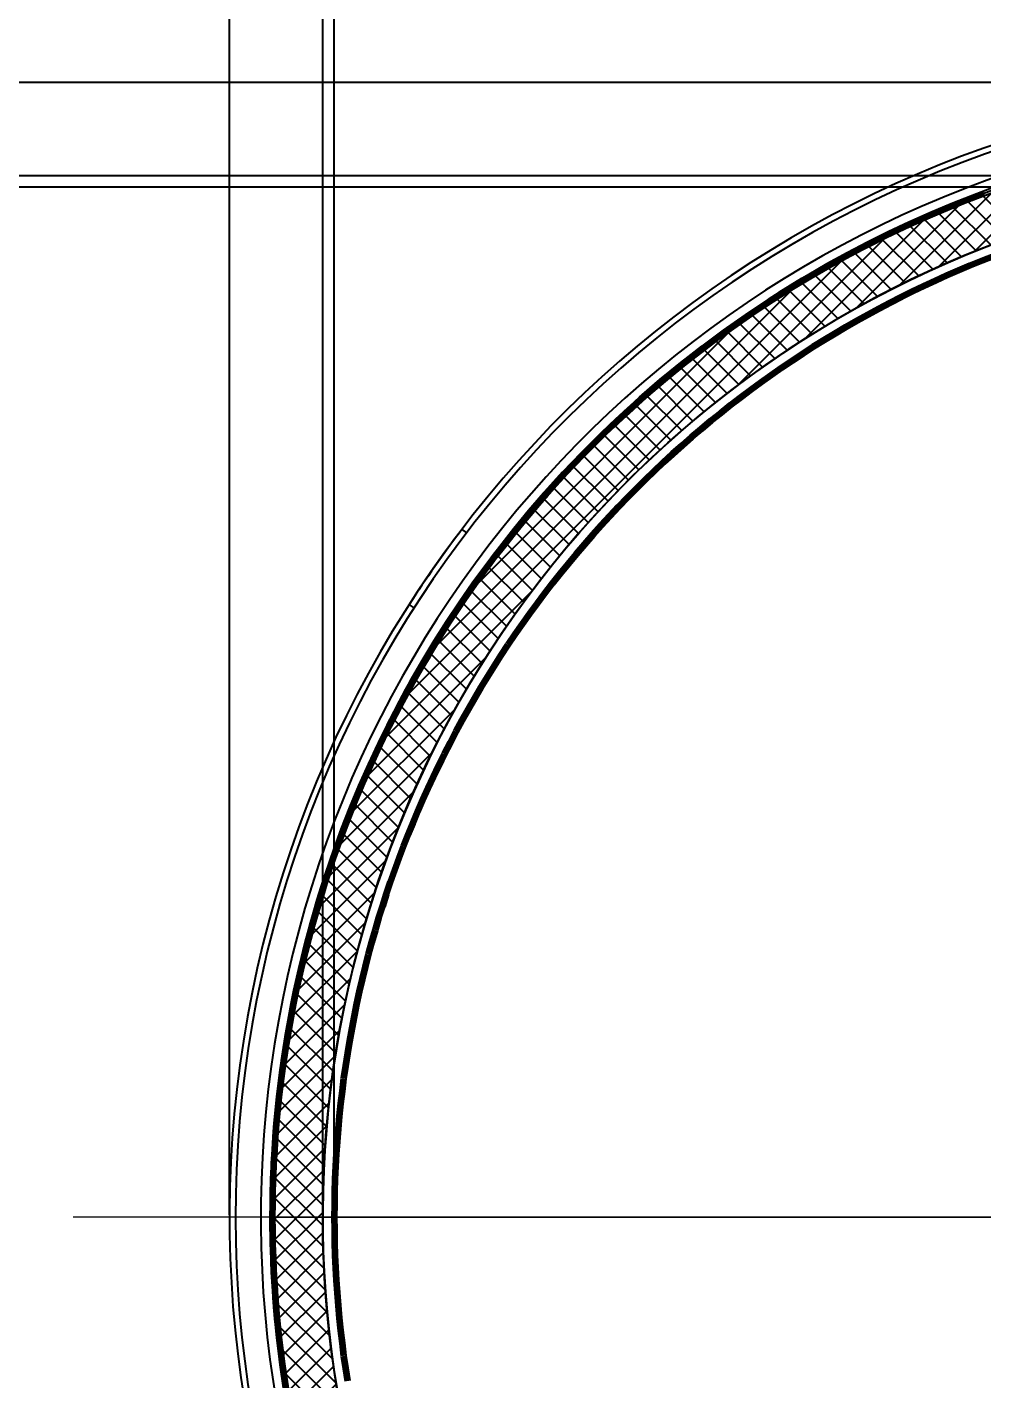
# Model space of a CAD drawing. Header units: millimetres. Extents: x 18626 to 19158, y -7082 to -6706.
# Drawn here: x 18695.9 to 18737.5, y -6849.3 to -6790.3 of the extents above; entities that cross this region are included whole.
import ezdxf
from ezdxf.lldxf.tags import DXFTag

# ---------------------------------------------------------------- set-up
doc = ezdxf.new("R2010")
doc.units = ezdxf.units.MM
doc.header["$LTSCALE"] = 10
doc.layers.get('Defpoints').update_dxf_attribs({"lineweight": 13})
for name, color, linetype, lineweight in [('DIM（标注）', 3, 'Continuous', 15), ('LAYOUT.drawing', 125, 'Continuous', 100), ('OUTLINE.drawing', 180, 'Continuous', 100)]:
    doc.layers.add(name, color=color, linetype=linetype, lineweight=lineweight)
doc.styles.get("Standard").update_dxf_attribs({"font": 'arial.ttf', "height": 5})
tags = doc.linetypes.add('CENTER2', pattern=[1.125, 0.75, -0.125, 0.125, -0.125]).pattern_tags.tags
tags[10:11] = [DXFTag(74, 4), DXFTag(75, 0), DXFTag(340, '0'), DXFTag(46, 1.0), DXFTag(50, 0.0), DXFTag(44, 0.0), DXFTag(45, 0.0)]
tags[8:9] = [DXFTag(74, 4), DXFTag(75, 0), DXFTag(340, '0'), DXFTag(46, 1.0), DXFTag(50, 0.0), DXFTag(44, 0.0), DXFTag(45, 0.0)]
tags[6:7] = [DXFTag(74, 4), DXFTag(75, 0), DXFTag(340, '0'), DXFTag(46, 1.0), DXFTag(50, 0.0), DXFTag(44, 0.0), DXFTag(45, 0.0)]
tags[4:5] = [DXFTag(74, 4), DXFTag(75, 0), DXFTag(340, '0'), DXFTag(46, 1.0), DXFTag(50, 0.0), DXFTag(44, 0.0), DXFTag(45, 0.0)]
doc.dimstyles.new('STANDARD$0', dxfattribs={"dimtxt": 1, "dimasz": 5, "dimexe": 1, "dimexo": 0.1, "dimgap": 0.5, "dimtad": 0, "dimzin": 1, "dimdsep": 46, "dimtxsty": 'Standard', "dimcen": 0.09, "dimclrd": 256, "dimclre": 256, "dimclrt": 256, "dimadec": 0, "dimazin": 2, "dimtfac": 1, "dimtmove": 0, "dimatfit": 3, "dimfxl": 1, "dimtolj": 1, "dimarcsym": 0})

# ---------------------------------------------------------------- blocks, each defined once
blk = doc.blocks.new('*D28')
at = {"layer": 'Defpoints', "linetype": 'ByBlock', "transparency": 16777216}
for p in [(18709.257, -6842.184), (18799.017, -6842.184)]:
    blk.add_point(p, dxfattribs=at)
at = {"layer": 'DIM（标注）', "linetype": 'ByBlock', "lineweight": -2, "transparency": 16777216}
for p, q in [((18709.257, -6842.084), (18709.257, -6780.629)), ((18799.017, -6842.084), (18799.017, -6780.629)), ((18714.257, -6781.629), (18736.942, -6781.629)), ((18771.332, -6781.629), (18794.017, -6781.629))]:
    blk.add_line(p, q, dxfattribs=at)
at = {"layer": 'DIM（标注）', "linetype": 'ByBlock', "transparency": 16777216}
for points in [[(18709.257, -6781.629), (18714.257, -6782.463), (18714.257, -6780.796)], [(18799.017, -6781.629), (18794.017, -6782.463), (18794.017, -6780.796)]]:
    blk.add_solid(points, dxfattribs=at)
at = {"layer": 'DIM（标注）', "linetype": 'ByBlock', "transparency": 16777216, "insert": (18754.137, -6781.629), "char_height": 5, "attachment_point": 5}
blk.add_mtext('\\A1;89.76(A.A)', dxfattribs=at)
blk = doc.blocks.new('*D29')
at = {"layer": 'Defpoints', "linetype": 'ByBlock', "transparency": 16777216}
for p in [(18754.137, -6797.304), (18731.259, -6880.794)]:
    blk.add_point(p, dxfattribs=at)
at = {"layer": 'DIM（标注）', "linetype": 'ByBlock', "lineweight": -2, "transparency": 16777216}
for p, q in [((18754.037, -6797.304), (18688.301, -6797.304)), ((18689.301, -6821.854), (18689.301, -6802.304)), ((18689.301, -6875.794), (18689.301, -6856.245)), ((18731.159, -6880.794), (18688.301, -6880.794))]:
    blk.add_line(p, q, dxfattribs=at)
at = {"layer": 'DIM（标注）', "linetype": 'ByBlock', "transparency": 16777216}
for points in [[(18689.301, -6797.304), (18690.134, -6802.304), (18688.467, -6802.304)], [(18689.301, -6880.794), (18690.134, -6875.794), (18688.467, -6875.794)]]:
    blk.add_solid(points, dxfattribs=at)
at = {"layer": 'DIM（标注）', "linetype": 'ByBlock', "transparency": 16777216, "insert": (18689.301, -6839.049), "char_height": 5, "attachment_point": 5, "rotation": 90}
blk.add_mtext('\\A1;83.49(A.A)', dxfattribs=at)
blk = doc.blocks.new('*D31')
at = {"layer": 'Defpoints', "linetype": 'ByBlock', "transparency": 16777216}
for p in [(18704.697, -6842.184), (18803.577, -6842.184)]:
    blk.add_point(p, dxfattribs=at)
at = {"layer": 'DIM（标注）', "linetype": 'ByBlock', "lineweight": -2, "transparency": 16777216}
for p, q in [((18704.697, -6842.084), (18704.697, -6753.851)), ((18803.577, -6842.084), (18803.577, -6753.851)), ((18709.697, -6754.851), (18738.125, -6754.851)), ((18770.148, -6754.851), (18798.577, -6754.851))]:
    blk.add_line(p, q, dxfattribs=at)
at = {"layer": 'DIM（标注）', "linetype": 'ByBlock', "transparency": 16777216}
for points in [[(18704.697, -6754.851), (18709.697, -6755.684), (18709.697, -6754.018)], [(18803.577, -6754.851), (18798.577, -6755.684), (18798.577, -6754.018)]]:
    blk.add_solid(points, dxfattribs=at)
at = {"layer": 'DIM（标注）', "linetype": 'ByBlock', "transparency": 16777216, "insert": (18754.137, -6754.851), "char_height": 5, "attachment_point": 5}
blk.add_mtext('\\A1;98.88%%p0.2', dxfattribs=at)
blk = doc.blocks.new('*D32')
at = {"layer": 'Defpoints', "linetype": 'ByBlock', "transparency": 16777216}
for p in [(18754.137, -6792.744), (18732.971, -6886.864)]:
    blk.add_point(p, dxfattribs=at)
at = {"layer": 'DIM（标注）', "linetype": 'ByBlock', "lineweight": -2, "transparency": 16777216}
for p, q in [((18754.037, -6792.744), (18646.059, -6792.744)), ((18647.059, -6797.744), (18647.059, -6823.793)), ((18647.059, -6855.816), (18647.059, -6881.864)), ((18732.871, -6886.864), (18646.059, -6886.864))]:
    blk.add_line(p, q, dxfattribs=at)
at = {"layer": 'DIM（标注）', "linetype": 'ByBlock', "transparency": 16777216}
for points in [[(18647.059, -6792.744), (18646.226, -6797.744), (18647.892, -6797.744)], [(18647.059, -6886.864), (18646.226, -6881.864), (18647.892, -6881.864)]]:
    blk.add_solid(points, dxfattribs=at)
at = {"layer": 'DIM（标注）', "linetype": 'ByBlock', "transparency": 16777216, "insert": (18647.059, -6839.804), "char_height": 5, "attachment_point": 5, "rotation": 90}
blk.add_mtext('\\A1;94.12%%p0.2', dxfattribs=at)
blk = doc.blocks.new('cogag')
at = {"layer": 'DIM（标注）', "color": 1}
blk.add_line((16473.428, -7007.963), (16568.588, -7007.963), dxfattribs=at)
at = {"layer": 'LAYOUT.drawing', "color": 125, "linetype": 'Continuous', "lineweight": 100}
for p, q in [((16504.43, -6963.365), (16503.884, -6963.572)), ((16504.43, -6963.365), (16503.884, -6963.572)), ((16502.8, -6964.005), (16502.262, -6964.232)), ((16502.8, -6964.005), (16502.262, -6964.232)), ((16503.341, -6963.785), (16502.8, -6964.005)), ((16503.341, -6963.785), (16502.8, -6964.005)), ((16503.884, -6963.572), (16503.341, -6963.785)), ((16503.884, -6963.572), (16503.341, -6963.785)), ((16501.727, -6964.465), (16501.194, -6964.705)), ((16501.727, -6964.465), (16501.194, -6964.705)), ((16502.262, -6964.232), (16501.727, -6964.465)), ((16502.262, -6964.232), (16501.727, -6964.465)), ((16500.139, -6965.204), (16499.616, -6965.464)), ((16500.139, -6965.204), (16499.616, -6965.464)), ((16500.665, -6964.952), (16500.139, -6965.204)), ((16500.665, -6964.952), (16500.139, -6965.204)), ((16501.194, -6964.705), (16500.665, -6964.952)), ((16501.194, -6964.705), (16500.665, -6964.952)), ((16499.096, -6965.73), (16498.579, -6966.002)), ((16499.096, -6965.73), (16498.579, -6966.002)), ((16499.616, -6965.464), (16499.096, -6965.73)), ((16499.616, -6965.464), (16499.096, -6965.73)), ((16498.066, -6966.28), (16497.556, -6966.565)), ((16498.066, -6966.28), (16497.556, -6966.565)), ((16498.579, -6966.002), (16498.066, -6966.28)), ((16498.579, -6966.002), (16498.066, -6966.28)), ((16497.05, -6966.856), (16496.547, -6967.153)), ((16497.05, -6966.856), (16496.547, -6967.153)), ((16497.556, -6966.565), (16497.05, -6966.856)), ((16497.556, -6966.565), (16497.05, -6966.856)), ((16496.048, -6967.456), (16495.553, -6967.765)), ((16496.048, -6967.456), (16495.553, -6967.765)), ((16496.547, -6967.153), (16496.048, -6967.456)), ((16496.547, -6967.153), (16496.048, -6967.456)), ((16495.061, -6968.081), (16494.574, -6968.402)), ((16495.061, -6968.081), (16494.574, -6968.402)), ((16495.553, -6967.765), (16495.061, -6968.081)), ((16495.553, -6967.765), (16495.061, -6968.081)), ((16494.09, -6968.729), (16493.611, -6969.063)), ((16494.09, -6968.729), (16493.611, -6969.063)), ((16494.574, -6968.402), (16494.09, -6968.729)), ((16494.574, -6968.402), (16494.09, -6968.729)), ((16493.611, -6969.063), (16493.136, -6969.402)), ((16493.611, -6969.063), (16493.136, -6969.402)), ((16492.665, -6969.747), (16492.198, -6970.097)), ((16492.665, -6969.747), (16492.198, -6970.097)), ((16493.136, -6969.402), (16492.665, -6969.747)), ((16493.136, -6969.402), (16492.665, -6969.747)), ((16491.735, -6970.454), (16491.277, -6970.816)), ((16491.735, -6970.454), (16491.277, -6970.816)), ((16492.198, -6970.097), (16491.735, -6970.454)), ((16492.198, -6970.097), (16491.735, -6970.454)), ((16491.277, -6970.816), (16490.824, -6971.184)), ((16491.277, -6970.816), (16490.824, -6971.184)), ((16490.375, -6971.557), (16489.93, -6971.935)), ((16490.375, -6971.557), (16489.93, -6971.935)), ((16490.824, -6971.184), (16490.375, -6971.557)), ((16490.824, -6971.184), (16490.375, -6971.557)), ((16489.49, -6972.32), (16489.055, -6972.709)), ((16489.49, -6972.32), (16489.055, -6972.709)), ((16489.93, -6971.935), (16489.49, -6972.32)), ((16489.93, -6971.935), (16489.49, -6972.32)), ((16489.055, -6972.709), (16488.625, -6973.104)), ((16489.055, -6972.709), (16488.625, -6973.104)), ((16488.625, -6973.104), (16488.2, -6973.504)), ((16488.625, -6973.104), (16488.2, -6973.504)), ((16487.779, -6973.909), (16487.364, -6974.319)), ((16487.779, -6973.909), (16487.364, -6974.319)), ((16488.2, -6973.504), (16487.779, -6973.909)), ((16488.2, -6973.504), (16487.779, -6973.909)), ((16487.364, -6974.319), (16486.954, -6974.735)), ((16487.364, -6974.319), (16486.954, -6974.735)), ((16486.548, -6975.155), (16486.148, -6975.58)), ((16486.548, -6975.155), (16486.148, -6975.58)), ((16486.954, -6974.735), (16486.548, -6975.155)), ((16486.954, -6974.735), (16486.548, -6975.155)), ((16486.148, -6975.58), (16485.754, -6976.011)), ((16486.148, -6975.58), (16485.754, -6976.011)), ((16485.364, -6976.446), (16484.98, -6976.885)), ((16485.364, -6976.446), (16484.98, -6976.885)), ((16485.754, -6976.011), (16485.364, -6976.446)), ((16485.754, -6976.011), (16485.364, -6976.446)), ((16484.98, -6976.885), (16484.601, -6977.33)), ((16484.98, -6976.885), (16484.601, -6977.33)), ((16484.601, -6977.33), (16484.228, -6977.779)), ((16484.601, -6977.33), (16484.228, -6977.779)), ((16484.228, -6977.779), (16483.861, -6978.233)), ((16484.228, -6977.779), (16483.861, -6978.233)), ((16483.498, -6978.691), (16483.142, -6979.153)), ((16483.498, -6978.691), (16483.142, -6979.153)), ((16483.861, -6978.233), (16483.498, -6978.691)), ((16483.861, -6978.233), (16483.498, -6978.691)), ((16483.142, -6979.153), (16482.791, -6979.62)), ((16483.142, -6979.153), (16482.791, -6979.62)), ((16482.791, -6979.62), (16482.446, -6980.091)), ((16482.791, -6979.62), (16482.446, -6980.091)), ((16482.107, -6980.566), (16481.774, -6981.046)), ((16482.107, -6980.566), (16481.774, -6981.046)), ((16482.446, -6980.091), (16482.107, -6980.566)), ((16482.446, -6980.091), (16482.107, -6980.566)), ((16481.774, -6981.046), (16481.447, -6981.529)), ((16481.774, -6981.046), (16481.447, -6981.529)), ((16481.447, -6981.529), (16481.125, -6982.017)), ((16481.447, -6981.529), (16481.125, -6982.017)), ((16481.125, -6982.017), (16480.81, -6982.508)), ((16481.125, -6982.017), (16480.81, -6982.508)), ((16480.81, -6982.508), (16480.501, -6983.003)), ((16480.81, -6982.508), (16480.501, -6983.003)), ((16480.197, -6983.502), (16479.9, -6984.005)), ((16480.197, -6983.502), (16479.9, -6984.005)), ((16480.501, -6983.003), (16480.197, -6983.502)), ((16480.501, -6983.003), (16480.197, -6983.502)), ((16479.9, -6984.005), (16479.609, -6984.511)), ((16479.9, -6984.005), (16479.609, -6984.511)), ((16479.609, -6984.511), (16479.325, -6985.021)), ((16479.609, -6984.511), (16479.325, -6985.021)), ((16479.325, -6985.021), (16479.046, -6985.534)), ((16479.325, -6985.021), (16479.046, -6985.534)), ((16479.046, -6985.534), (16478.774, -6986.051)), ((16479.046, -6985.534), (16478.774, -6986.051)), ((16478.774, -6986.051), (16478.508, -6986.571)), ((16478.774, -6986.051), (16478.508, -6986.571)), ((16478.508, -6986.571), (16478.249, -6987.094)), ((16478.508, -6986.571), (16478.249, -6987.094)), ((16477.996, -6987.62), (16477.75, -6988.15)), ((16477.996, -6987.62), (16477.75, -6988.15)), ((16478.249, -6987.094), (16477.996, -6987.62)), ((16478.249, -6987.094), (16477.996, -6987.62)), ((16477.75, -6988.15), (16477.51, -6988.682)), ((16477.75, -6988.15), (16477.51, -6988.682)), ((16477.51, -6988.682), (16477.277, -6989.217)), ((16477.51, -6988.682), (16477.277, -6989.217)), ((16477.277, -6989.217), (16477.05, -6989.755)), ((16477.277, -6989.217), (16477.05, -6989.755)), ((16477.05, -6989.755), (16476.83, -6990.296)), ((16477.05, -6989.755), (16476.83, -6990.296)), ((16476.83, -6990.296), (16476.616, -6990.84)), ((16476.83, -6990.296), (16476.616, -6990.84)), ((16476.616, -6990.84), (16476.409, -6991.386)), ((16476.616, -6990.84), (16476.409, -6991.386)), ((16476.409, -6991.386), (16476.209, -6991.934)), ((16476.409, -6991.386), (16476.209, -6991.934)), ((16476.209, -6991.934), (16476.016, -6992.485)), ((16476.209, -6991.934), (16476.016, -6992.485)), ((16476.016, -6992.485), (16475.829, -6993.038)), ((16476.016, -6992.485), (16475.829, -6993.038)), ((16475.829, -6993.038), (16475.65, -6993.594)), ((16475.829, -6993.038), (16475.65, -6993.594)), ((16475.65, -6993.594), (16475.477, -6994.152)), ((16475.65, -6993.594), (16475.477, -6994.152)), ((16475.311, -6994.711), (16475.152, -6995.273)), ((16475.311, -6994.711), (16475.152, -6995.273)), ((16475.477, -6994.152), (16475.311, -6994.711)), ((16475.477, -6994.152), (16475.311, -6994.711)), ((16475.152, -6995.273), (16474.999, -6995.837)), ((16475.152, -6995.273), (16474.999, -6995.837)), ((16474.999, -6995.837), (16474.854, -6996.402)), ((16474.999, -6995.837), (16474.854, -6996.402)), ((16474.854, -6996.402), (16474.716, -6996.97)), ((16474.854, -6996.402), (16474.716, -6996.97)), ((16474.716, -6996.97), (16474.584, -6997.539)), ((16474.716, -6996.97), (16474.584, -6997.539)), ((16474.584, -6997.539), (16474.46, -6998.109)), ((16474.584, -6997.539), (16474.46, -6998.109)), ((16474.46, -6998.109), (16474.342, -6998.681)), ((16474.46, -6998.109), (16474.342, -6998.681)), ((16474.342, -6998.681), (16474.232, -6999.254)), ((16474.342, -6998.681), (16474.232, -6999.254)), ((16474.232, -6999.254), (16474.129, -6999.829)), ((16474.232, -6999.254), (16474.129, -6999.829)), ((16474.129, -6999.829), (16474.032, -7000.405)), ((16474.129, -6999.829), (16474.032, -7000.405)), ((16474.032, -7000.405), (16473.943, -7000.982)), ((16474.032, -7000.405), (16473.943, -7000.982)), ((16473.943, -7000.982), (16473.861, -7001.56)), ((16473.943, -7000.982), (16473.861, -7001.56)), ((16473.861, -7001.56), (16473.786, -7002.139)), ((16473.861, -7001.56), (16473.786, -7002.139)), ((16473.786, -7002.139), (16473.718, -7002.719)), ((16473.786, -7002.139), (16473.718, -7002.719)), ((16473.718, -7002.719), (16473.657, -7003.3)), ((16473.718, -7002.719), (16473.657, -7003.3)), ((16473.657, -7003.3), (16473.603, -7003.881)), ((16473.657, -7003.3), (16473.603, -7003.881)), ((16473.603, -7003.881), (16473.557, -7004.463)), ((16473.603, -7003.881), (16473.557, -7004.463)), ((16473.557, -7004.463), (16473.518, -7005.046)), ((16473.557, -7004.463), (16473.518, -7005.046)), ((16473.518, -7005.046), (16473.485, -7005.629)), ((16473.518, -7005.046), (16473.485, -7005.629)), ((16473.485, -7005.629), (16473.46, -7006.212)), ((16473.485, -7005.629), (16473.46, -7006.212)), ((16473.46, -7006.212), (16473.442, -7006.796)), ((16473.46, -7006.212), (16473.442, -7006.796)), ((16473.442, -7006.796), (16473.432, -7007.38)), ((16473.442, -7006.796), (16473.432, -7007.38)), ((16473.432, -7007.38), (16473.428, -7007.963)), ((16473.432, -7007.38), (16473.428, -7007.963)), ((16473.428, -7007.963), (16473.432, -7008.547)), ((16473.428, -7007.963), (16473.432, -7008.547)), ((16473.432, -7008.547), (16473.442, -7009.131)), ((16473.432, -7008.547), (16473.442, -7009.131)), ((16473.442, -7009.131), (16473.46, -7009.715)), ((16473.442, -7009.131), (16473.46, -7009.715)), ((16473.46, -7009.715), (16473.485, -7010.298)), ((16473.46, -7009.715), (16473.485, -7010.298)), ((16473.485, -7010.298), (16473.518, -7010.881)), ((16473.485, -7010.298), (16473.518, -7010.881)), ((16473.518, -7010.881), (16473.557, -7011.464)), ((16473.518, -7010.881), (16473.557, -7011.464)), ((16473.557, -7011.464), (16473.603, -7012.046)), ((16473.557, -7011.464), (16473.603, -7012.046)), ((16473.603, -7012.046), (16473.657, -7012.627)), ((16473.603, -7012.046), (16473.657, -7012.627)), ((16473.657, -7012.627), (16473.718, -7013.208)), ((16473.657, -7012.627), (16473.718, -7013.208)), ((16473.718, -7013.208), (16473.786, -7013.788)), ((16473.718, -7013.208), (16473.786, -7013.788)), ((16473.786, -7013.788), (16473.861, -7014.367)), ((16473.786, -7013.788), (16473.861, -7014.367)), ((16473.861, -7014.367), (16473.943, -7014.945)), ((16473.861, -7014.367), (16473.943, -7014.945)), ((16473.943, -7014.945), (16474.032, -7015.522)), ((16473.943, -7014.945), (16474.032, -7015.522))]:
    blk.add_line(p, q, dxfattribs=at)
at = {"layer": 'OUTLINE.drawing', "color": 180, "linetype": 'Continuous', "lineweight": 100}
for p, q in [((16504.343, -6966.292), (16503.833, -6966.5)), ((16504.856, -6966.091), (16504.343, -6966.292)), ((16502.821, -6966.934), (16502.319, -6967.16)), ((16503.326, -6966.714), (16502.821, -6966.934)), ((16503.833, -6966.5), (16503.326, -6966.714)), ((16501.819, -6967.392), (16501.323, -6967.631)), ((16502.319, -6967.16), (16501.819, -6967.392)), ((16500.339, -6968.126), (16499.852, -6968.383)), ((16500.829, -6967.876), (16500.339, -6968.126)), ((16501.323, -6967.631), (16500.829, -6967.876)), ((16499.368, -6968.645), (16498.887, -6968.914)), ((16499.852, -6968.383), (16499.368, -6968.645)), ((16498.409, -6969.188), (16497.935, -6969.469)), ((16498.887, -6968.914), (16498.409, -6969.188)), ((16497.464, -6969.755), (16496.997, -6970.046)), ((16497.935, -6969.469), (16497.464, -6969.755)), ((16496.534, -6970.344), (16496.074, -6970.647)), ((16496.997, -6970.046), (16496.534, -6970.344)), ((16495.618, -6970.956), (16495.166, -6971.27)), ((16496.074, -6970.647), (16495.618, -6970.956)), ((16494.717, -6971.59), (16494.273, -6971.915)), ((16495.166, -6971.27), (16494.717, -6971.59)), ((16493.833, -6972.246), (16493.396, -6972.582)), ((16494.273, -6971.915), (16493.833, -6972.246)), ((16493.396, -6972.582), (16492.964, -6972.924)), ((16492.536, -6973.271), (16492.113, -6973.623)), ((16492.964, -6972.924), (16492.536, -6973.271)), ((16491.694, -6973.98), (16491.279, -6974.342)), ((16492.113, -6973.623), (16491.694, -6973.98)), ((16491.279, -6974.342), (16490.868, -6974.71)), ((16490.463, -6975.082), (16490.061, -6975.459)), ((16490.868, -6974.71), (16490.463, -6975.082)), ((16489.665, -6975.841), (16489.273, -6976.228)), ((16490.061, -6975.459), (16489.665, -6975.841)), ((16489.273, -6976.228), (16488.886, -6976.62)), ((16488.504, -6977.017), (16488.126, -6977.418)), ((16488.886, -6976.62), (16488.504, -6977.017)), ((16488.126, -6977.418), (16487.754, -6977.824)), ((16487.754, -6977.824), (16487.387, -6978.234)), ((16487.024, -6978.649), (16486.667, -6979.068)), ((16487.387, -6978.234), (16487.024, -6978.649)), ((16486.667, -6979.068), (16486.315, -6979.492)), ((16485.969, -6979.92), (16485.627, -6980.352)), ((16486.315, -6979.492), (16485.969, -6979.92)), ((16485.627, -6980.352), (16485.291, -6980.788)), ((16485.291, -6980.788), (16484.96, -6981.228)), ((16484.635, -6981.673), (16484.315, -6982.121)), ((16484.96, -6981.228), (16484.635, -6981.673)), ((16484.315, -6982.121), (16484, -6982.573)), ((16484, -6982.573), (16483.692, -6983.029)), ((16483.388, -6983.489), (16483.091, -6983.953)), ((16483.692, -6983.029), (16483.388, -6983.489)), ((16483.091, -6983.953), (16482.799, -6984.42)), ((16482.799, -6984.42), (16482.513, -6984.89)), ((16482.513, -6984.89), (16482.233, -6985.365)), ((16481.959, -6985.842), (16481.69, -6986.323)), ((16482.233, -6985.365), (16481.959, -6985.842)), ((16481.69, -6986.323), (16481.427, -6986.807)), ((16481.427, -6986.807), (16481.171, -6987.294)), ((16481.171, -6987.294), (16480.92, -6987.785)), ((16480.92, -6987.785), (16480.676, -6988.278)), ((16480.437, -6988.775), (16480.205, -6989.274)), ((16480.676, -6988.278), (16480.437, -6988.775)), ((16480.205, -6989.274), (16479.978, -6989.776)), ((16479.978, -6989.776), (16479.758, -6990.281)), ((16479.758, -6990.281), (16479.544, -6990.789)), ((16479.544, -6990.789), (16479.337, -6991.299)), ((16479.337, -6991.299), (16479.135, -6991.811)), ((16478.94, -6992.326), (16478.752, -6992.844)), ((16479.135, -6991.811), (16478.94, -6992.326)), ((16478.752, -6992.844), (16478.569, -6993.363)), ((16478.569, -6993.363), (16478.393, -6993.885)), ((16478.393, -6993.885), (16478.224, -6994.409)), ((16478.224, -6994.409), (16478.061, -6994.935)), ((16478.061, -6994.935), (16477.904, -6995.463)), ((16477.904, -6995.463), (16477.754, -6995.993)), ((16477.754, -6995.993), (16477.61, -6996.525)), ((16477.473, -6997.058), (16477.342, -6997.594)), ((16477.61, -6996.525), (16477.473, -6997.058)), ((16477.342, -6997.594), (16477.219, -6998.13)), ((16477.219, -6998.13), (16477.101, -6998.668)), ((16477.101, -6998.668), (16476.99, -6999.208)), ((16476.99, -6999.208), (16476.886, -6999.749)), ((16476.886, -6999.749), (16476.789, -7000.291)), ((16476.789, -7000.291), (16476.698, -7000.834)), ((16476.698, -7000.834), (16476.614, -7001.378)), ((16476.614, -7001.378), (16476.536, -7001.923)), ((16476.536, -7001.923), (16476.466, -7002.47)), ((16476.466, -7002.47), (16476.401, -7003.017)), ((16476.344, -7003.564), (16476.294, -7004.113)), ((16476.401, -7003.017), (16476.344, -7003.564)), ((16476.294, -7004.113), (16476.25, -7004.662)), ((16476.25, -7004.662), (16476.212, -7005.211)), ((16476.212, -7005.211), (16476.182, -7005.761)), ((16476.182, -7005.761), (16476.158, -7006.312)), ((16476.158, -7006.312), (16476.142, -7006.862)), ((16476.142, -7006.862), (16476.131, -7007.413)), ((16476.131, -7007.413), (16476.128, -7007.963)), ((16476.128, -7007.963), (16476.131, -7008.514)), ((16476.131, -7008.514), (16476.142, -7009.065)), ((16476.142, -7009.065), (16476.158, -7009.615)), ((16476.158, -7009.615), (16476.182, -7010.166)), ((16476.182, -7010.166), (16476.212, -7010.715)), ((16476.212, -7010.715), (16476.25, -7011.265)), ((16476.25, -7011.265), (16476.294, -7011.814)), ((16476.294, -7011.814), (16476.344, -7012.362)), ((16476.344, -7012.362), (16476.401, -7012.91)), ((16476.401, -7012.91), (16476.466, -7013.457)), ((16476.466, -7013.457), (16476.536, -7014.003)), ((16476.536, -7014.003), (16476.614, -7014.549)), ((16476.614, -7014.549), (16476.698, -7015.093))]:
    blk.add_line(p, q, dxfattribs=at)
blk = doc.blocks.new('*D39')
at = {"layer": 'Defpoints', "linetype": 'ByBlock', "transparency": 16777216}
for p in [(18708.757, -6842.184), (18799.517, -6842.184)]:
    blk.add_point(p, dxfattribs=at)
at = {"layer": 'DIM（标注）', "linetype": 'ByBlock', "lineweight": -2, "transparency": 16777216}
for p, q in [((18708.757, -6842.084), (18708.757, -6769.194)), ((18799.517, -6842.084), (18799.517, -6769.194)), ((18713.757, -6770.194), (18730.17, -6770.194)), ((18778.104, -6770.194), (18794.517, -6770.194))]:
    blk.add_line(p, q, dxfattribs=at)
at = {"layer": 'DIM（标注）', "linetype": 'ByBlock', "transparency": 16777216}
for points in [[(18708.757, -6770.194), (18713.757, -6771.027), (18713.757, -6769.361)], [(18799.517, -6770.194), (18794.517, -6771.027), (18794.517, -6769.361)]]:
    blk.add_solid(points, dxfattribs=at)
at = {"layer": 'DIM（标注）', "linetype": 'ByBlock', "transparency": 16777216, "insert": (18754.137, -6770.194), "char_height": 5, "attachment_point": 5}
blk.add_mtext('\\A1;90.76%%p0.2(V.A)', dxfattribs=at)
blk = doc.blocks.new('*D40')
at = {"layer": 'Defpoints', "linetype": 'ByBlock', "transparency": 16777216}
for p in [(18754.137, -6796.804), (18731.12, -6881.294)]:
    blk.add_point(p, dxfattribs=at)
at = {"layer": 'DIM（标注）', "linetype": 'ByBlock', "lineweight": -2, "transparency": 16777216}
for p, q in [((18754.037, -6796.804), (18673.244, -6796.804)), ((18674.244, -6815.083), (18674.244, -6801.804)), ((18674.244, -6876.294), (18674.244, -6863.016)), ((18731.02, -6881.294), (18673.244, -6881.294))]:
    blk.add_line(p, q, dxfattribs=at)
at = {"layer": 'DIM（标注）', "linetype": 'ByBlock', "transparency": 16777216}
for points in [[(18674.244, -6796.804), (18675.077, -6801.804), (18673.411, -6801.804)], [(18674.244, -6881.294), (18675.077, -6876.294), (18673.411, -6876.294)]]:
    blk.add_solid(points, dxfattribs=at)
at = {"layer": 'DIM（标注）', "linetype": 'ByBlock', "transparency": 16777216, "insert": (18674.244, -6839.049), "char_height": 5, "attachment_point": 5, "rotation": 90}
blk.add_mtext('\\A1;84.49%%p0.2(V.A)', dxfattribs=at)
blk = doc.blocks.new('*D41')
at = {"layer": 'Defpoints', "linetype": 'ByBlock', "transparency": 16777216}
for p in [(18754.137, -6792.748), (18754.137, -6796.804)]:
    blk.add_point(p, dxfattribs=at)
at = {"layer": 'DIM（标注）', "linetype": 'ByBlock', "lineweight": -2, "transparency": 16777216}
for p, q in [((18674.244, -6782.748), (18674.244, -6787.748)), ((18754.037, -6792.748), (18673.244, -6792.748)), ((18674.244, -6796.804), (18674.244, -6792.748)), ((18754.037, -6796.804), (18673.244, -6796.804)), ((18754.137, -6796.804), (18754.137, -6796.804)), ((18674.244, -6801.804), (18674.244, -6806.804))]:
    blk.add_line(p, q, dxfattribs=at)
at = {"layer": 'DIM（标注）', "linetype": 'ByBlock', "transparency": 16777216}
for points in [[(18674.244, -6792.748), (18675.077, -6787.748), (18673.411, -6787.748)], [(18674.244, -6796.804), (18675.077, -6801.804), (18673.411, -6801.804)]]:
    blk.add_solid(points, dxfattribs=at)
at = {"layer": 'DIM（标注）', "linetype": 'ByBlock', "transparency": 16777216, "insert": (18674.244, -6775.451), "char_height": 5, "attachment_point": 5, "rotation": 90}
blk.add_mtext('\\A1;4.06', dxfattribs=at)
blk = doc.blocks.new('*D42')
at = {"layer": 'Defpoints', "linetype": 'ByBlock', "transparency": 16777216}
for p in [(18754.137, -6792.748), (18754.137, -6797.304)]:
    blk.add_point(p, dxfattribs=at)
at = {"layer": 'DIM（标注）', "linetype": 'ByBlock', "lineweight": -2, "transparency": 16777216}
for p, q in [((18689.301, -6782.748), (18689.301, -6787.748)), ((18754.037, -6792.748), (18688.301, -6792.748)), ((18689.301, -6797.304), (18689.301, -6792.748)), ((18754.037, -6797.304), (18688.301, -6797.304)), ((18754.137, -6797.304), (18754.137, -6797.304)), ((18689.301, -6802.304), (18689.301, -6807.304))]:
    blk.add_line(p, q, dxfattribs=at)
at = {"layer": 'DIM（标注）', "linetype": 'ByBlock', "transparency": 16777216}
for points in [[(18689.301, -6792.748), (18690.134, -6787.748), (18688.467, -6787.748)], [(18689.301, -6797.304), (18690.134, -6802.304), (18688.467, -6802.304)]]:
    blk.add_solid(points, dxfattribs=at)
at = {"layer": 'DIM（标注）', "linetype": 'ByBlock', "transparency": 16777216, "insert": (18689.301, -6775.451), "char_height": 5, "attachment_point": 5, "rotation": 90}
blk.add_mtext('\\A1;4.56', dxfattribs=at)
blk = doc.blocks.new('SAGAGH')
at = {"layer": 'LAYOUT.drawing', "color": 125, "linetype": 'Continuous', "lineweight": 100}
for p, q in [((16183.939, -6859.067), (16183.395, -6859.281)), ((16183.939, -6859.067), (16183.395, -6859.281)), ((16184.485, -6858.861), (16183.939, -6859.067)), ((16184.485, -6858.861), (16183.939, -6859.067)), ((16182.855, -6859.501), (16182.316, -6859.728)), ((16182.855, -6859.501), (16182.316, -6859.728)), ((16183.395, -6859.281), (16182.855, -6859.501)), ((16183.395, -6859.281), (16182.855, -6859.501)), ((16181.249, -6860.201), (16180.72, -6860.447)), ((16181.249, -6860.201), (16180.72, -6860.447)), ((16181.781, -6859.961), (16181.249, -6860.201)), ((16181.781, -6859.961), (16181.249, -6860.201)), ((16182.316, -6859.728), (16181.781, -6859.961)), ((16182.316, -6859.728), (16181.781, -6859.961)), ((16180.193, -6860.7), (16179.67, -6860.96)), ((16180.193, -6860.7), (16179.67, -6860.96)), ((16180.72, -6860.447), (16180.193, -6860.7)), ((16180.72, -6860.447), (16180.193, -6860.7)), ((16179.15, -6861.225), (16178.634, -6861.497)), ((16179.15, -6861.225), (16178.634, -6861.497)), ((16179.67, -6860.96), (16179.15, -6861.225)), ((16179.67, -6860.96), (16179.15, -6861.225)), ((16177.611, -6862.06), (16177.104, -6862.351)), ((16177.611, -6862.06), (16177.104, -6862.351)), ((16178.12, -6861.776), (16177.611, -6862.06)), ((16178.12, -6861.776), (16177.611, -6862.06)), ((16178.634, -6861.497), (16178.12, -6861.776)), ((16178.634, -6861.497), (16178.12, -6861.776)), ((16176.602, -6862.649), (16176.103, -6862.952)), ((16176.602, -6862.649), (16176.103, -6862.952)), ((16177.104, -6862.351), (16176.602, -6862.649)), ((16177.104, -6862.351), (16176.602, -6862.649)), ((16176.103, -6862.952), (16175.607, -6863.261)), ((16176.103, -6862.952), (16175.607, -6863.261)), ((16175.116, -6863.577), (16174.629, -6863.898)), ((16175.116, -6863.577), (16174.629, -6863.898)), ((16175.607, -6863.261), (16175.116, -6863.577)), ((16175.607, -6863.261), (16175.116, -6863.577)), ((16174.145, -6864.225), (16173.666, -6864.559)), ((16174.145, -6864.225), (16173.666, -6864.559)), ((16174.629, -6863.898), (16174.145, -6864.225)), ((16174.629, -6863.898), (16174.145, -6864.225)), ((16173.19, -6864.898), (16172.719, -6865.243)), ((16173.19, -6864.898), (16172.719, -6865.243)), ((16173.666, -6864.559), (16173.19, -6864.898)), ((16173.666, -6864.559), (16173.19, -6864.898)), ((16172.252, -6865.593), (16171.79, -6865.95)), ((16172.252, -6865.593), (16171.79, -6865.95)), ((16172.719, -6865.243), (16172.252, -6865.593)), ((16172.719, -6865.243), (16172.252, -6865.593)), ((16171.79, -6865.95), (16171.332, -6866.312)), ((16171.79, -6865.95), (16171.332, -6866.312)), ((16170.878, -6866.679), (16170.429, -6867.053)), ((16170.878, -6866.679), (16170.429, -6867.053)), ((16171.332, -6866.312), (16170.878, -6866.679)), ((16171.332, -6866.312), (16170.878, -6866.679)), ((16170.429, -6867.053), (16169.985, -6867.431)), ((16170.429, -6867.053), (16169.985, -6867.431)), ((16169.545, -6867.815), (16169.11, -6868.205)), ((16169.545, -6867.815), (16169.11, -6868.205)), ((16169.985, -6867.431), (16169.545, -6867.815)), ((16169.985, -6867.431), (16169.545, -6867.815)), ((16169.11, -6868.205), (16168.68, -6868.6)), ((16169.11, -6868.205), (16168.68, -6868.6)), ((16168.254, -6869), (16167.834, -6869.405)), ((16168.254, -6869), (16167.834, -6869.405)), ((16168.68, -6868.6), (16168.254, -6869)), ((16168.68, -6868.6), (16168.254, -6869)), ((16167.834, -6869.405), (16167.418, -6869.815)), ((16167.834, -6869.405), (16167.418, -6869.815)), ((16167.008, -6870.23), (16166.603, -6870.651)), ((16167.008, -6870.23), (16166.603, -6870.651)), ((16167.418, -6869.815), (16167.008, -6870.23)), ((16167.418, -6869.815), (16167.008, -6870.23)), ((16166.603, -6870.651), (16166.203, -6871.076)), ((16166.603, -6870.651), (16166.203, -6871.076)), ((16165.808, -6871.506), (16165.419, -6871.941)), ((16165.808, -6871.506), (16165.419, -6871.941)), ((16166.203, -6871.076), (16165.808, -6871.506)), ((16166.203, -6871.076), (16165.808, -6871.506)), ((16165.419, -6871.941), (16165.035, -6872.381)), ((16165.419, -6871.941), (16165.035, -6872.381)), ((16165.035, -6872.381), (16164.656, -6872.826)), ((16165.035, -6872.381), (16164.656, -6872.826)), ((16164.283, -6873.275), (16163.915, -6873.728)), ((16164.283, -6873.275), (16163.915, -6873.728)), ((16164.656, -6872.826), (16164.283, -6873.275)), ((16164.656, -6872.826), (16164.283, -6873.275)), ((16163.915, -6873.728), (16163.553, -6874.187)), ((16163.915, -6873.728), (16163.553, -6874.187)), ((16163.553, -6874.187), (16163.197, -6874.649)), ((16163.553, -6874.187), (16163.197, -6874.649)), ((16163.197, -6874.649), (16162.846, -6875.116)), ((16163.197, -6874.649), (16162.846, -6875.116)), ((16162.501, -6875.587), (16162.162, -6876.062)), ((16162.501, -6875.587), (16162.162, -6876.062)), ((16162.846, -6875.116), (16162.501, -6875.587)), ((16162.846, -6875.116), (16162.501, -6875.587)), ((16162.162, -6876.062), (16161.829, -6876.542)), ((16162.162, -6876.062), (16161.829, -6876.542)), ((16161.829, -6876.542), (16161.501, -6877.025)), ((16161.829, -6876.542), (16161.501, -6877.025)), ((16161.501, -6877.025), (16161.18, -6877.513)), ((16161.501, -6877.025), (16161.18, -6877.513)), ((16161.18, -6877.513), (16160.865, -6878.004)), ((16161.18, -6877.513), (16160.865, -6878.004)), ((16160.555, -6878.499), (16160.252, -6878.998)), ((16160.555, -6878.499), (16160.252, -6878.998)), ((16160.865, -6878.004), (16160.555, -6878.499)), ((16160.865, -6878.004), (16160.555, -6878.499)), ((16160.252, -6878.998), (16159.955, -6879.501)), ((16160.252, -6878.998), (16159.955, -6879.501)), ((16159.955, -6879.501), (16159.664, -6880.007)), ((16159.955, -6879.501), (16159.664, -6880.007)), ((16159.664, -6880.007), (16159.379, -6880.517)), ((16159.664, -6880.007), (16159.379, -6880.517)), ((16159.379, -6880.517), (16159.101, -6881.03)), ((16159.379, -6880.517), (16159.101, -6881.03)), ((16159.101, -6881.03), (16158.829, -6881.547)), ((16159.101, -6881.03), (16158.829, -6881.547)), ((16158.563, -6882.067), (16158.304, -6882.59)), ((16158.563, -6882.067), (16158.304, -6882.59)), ((16158.829, -6881.547), (16158.563, -6882.067)), ((16158.829, -6881.547), (16158.563, -6882.067)), ((16158.304, -6882.59), (16158.051, -6883.116)), ((16158.304, -6882.59), (16158.051, -6883.116)), ((16158.051, -6883.116), (16157.804, -6883.646)), ((16158.051, -6883.116), (16157.804, -6883.646)), ((16157.804, -6883.646), (16157.565, -6884.178)), ((16157.804, -6883.646), (16157.565, -6884.178)), ((16157.565, -6884.178), (16157.331, -6884.713)), ((16157.565, -6884.178), (16157.331, -6884.713)), ((16157.331, -6884.713), (16157.104, -6885.251)), ((16157.331, -6884.713), (16157.104, -6885.251)), ((16157.104, -6885.251), (16156.884, -6885.792)), ((16157.104, -6885.251), (16156.884, -6885.792)), ((16156.884, -6885.792), (16156.671, -6886.335)), ((16156.884, -6885.792), (16156.671, -6886.335)), ((16156.671, -6886.335), (16156.464, -6886.881)), ((16156.671, -6886.335), (16156.464, -6886.881)), ((16156.464, -6886.881), (16156.264, -6887.43)), ((16156.464, -6886.881), (16156.264, -6887.43)), ((16156.071, -6887.981), (16155.884, -6888.534)), ((16156.071, -6887.981), (16155.884, -6888.534)), ((16156.264, -6887.43), (16156.071, -6887.981)), ((16156.264, -6887.43), (16156.071, -6887.981)), ((16155.884, -6888.534), (16155.704, -6889.09)), ((16155.884, -6888.534), (16155.704, -6889.09)), ((16155.704, -6889.09), (16155.531, -6889.647)), ((16155.704, -6889.09), (16155.531, -6889.647)), ((16155.531, -6889.647), (16155.365, -6890.207)), ((16155.531, -6889.647), (16155.365, -6890.207)), ((16155.365, -6890.207), (16155.206, -6890.769)), ((16155.365, -6890.207), (16155.206, -6890.769)), ((16155.206, -6890.769), (16155.054, -6891.333)), ((16155.206, -6890.769), (16155.054, -6891.333)), ((16155.054, -6891.333), (16154.909, -6891.898)), ((16155.054, -6891.333), (16154.909, -6891.898)), ((16154.909, -6891.898), (16154.77, -6892.465)), ((16154.909, -6891.898), (16154.77, -6892.465)), ((16154.77, -6892.465), (16154.639, -6893.034)), ((16154.77, -6892.465), (16154.639, -6893.034)), ((16154.639, -6893.034), (16154.514, -6893.605)), ((16154.639, -6893.034), (16154.514, -6893.605)), ((16154.514, -6893.605), (16154.397, -6894.177)), ((16154.514, -6893.605), (16154.397, -6894.177)), ((16154.397, -6894.177), (16154.286, -6894.75)), ((16154.397, -6894.177), (16154.286, -6894.75)), ((16154.286, -6894.75), (16154.183, -6895.325)), ((16154.286, -6894.75), (16154.183, -6895.325)), ((16154.183, -6895.325), (16154.087, -6895.901)), ((16154.183, -6895.325), (16154.087, -6895.901)), ((16154.087, -6895.901), (16153.998, -6896.478)), ((16154.087, -6895.901), (16153.998, -6896.478)), ((16153.998, -6896.478), (16153.915, -6897.056)), ((16153.998, -6896.478), (16153.915, -6897.056)), ((16153.915, -6897.056), (16153.84, -6897.635)), ((16153.915, -6897.056), (16153.84, -6897.635)), ((16153.84, -6897.635), (16153.773, -6898.215)), ((16153.84, -6897.635), (16153.773, -6898.215)), ((16153.773, -6898.215), (16153.712, -6898.796)), ((16153.773, -6898.215), (16153.712, -6898.796)), ((16153.712, -6898.796), (16153.658, -6899.377)), ((16153.712, -6898.796), (16153.658, -6899.377)), ((16153.658, -6899.377), (16153.612, -6899.959)), ((16153.658, -6899.377), (16153.612, -6899.959)), ((16153.612, -6899.959), (16153.572, -6900.542)), ((16153.612, -6899.959), (16153.572, -6900.542)), ((16153.572, -6900.542), (16153.54, -6901.125)), ((16153.572, -6900.542), (16153.54, -6901.125)), ((16153.54, -6901.125), (16153.515, -6901.708)), ((16153.54, -6901.125), (16153.515, -6901.708)), ((16153.515, -6901.708), (16153.497, -6902.292)), ((16153.515, -6901.708), (16153.497, -6902.292)), ((16153.497, -6902.292), (16153.486, -6902.875)), ((16153.497, -6902.292), (16153.486, -6902.875)), ((16153.486, -6902.875), (16153.483, -6903.459)), ((16153.486, -6902.875), (16153.483, -6903.459)), ((16153.483, -6903.459), (16153.486, -6904.043)), ((16153.483, -6903.459), (16153.486, -6904.043)), ((16153.486, -6904.043), (16153.497, -6904.627)), ((16153.486, -6904.043), (16153.497, -6904.627)), ((16153.497, -6904.627), (16153.515, -6905.211)), ((16153.497, -6904.627), (16153.515, -6905.211)), ((16153.515, -6905.211), (16153.54, -6905.794)), ((16153.515, -6905.211), (16153.54, -6905.794)), ((16153.54, -6905.794), (16153.572, -6906.377)), ((16153.54, -6905.794), (16153.572, -6906.377)), ((16153.572, -6906.377), (16153.612, -6906.959)), ((16153.572, -6906.377), (16153.612, -6906.959)), ((16153.612, -6906.959), (16153.658, -6907.541)), ((16153.612, -6906.959), (16153.658, -6907.541)), ((16153.658, -6907.541), (16153.712, -6908.123)), ((16153.658, -6907.541), (16153.712, -6908.123)), ((16153.712, -6908.123), (16153.773, -6908.704)), ((16153.712, -6908.123), (16153.773, -6908.704)), ((16153.773, -6908.704), (16153.84, -6909.284)), ((16153.773, -6908.704), (16153.84, -6909.284)), ((16153.84, -6909.284), (16153.915, -6909.863)), ((16153.84, -6909.284), (16153.915, -6909.863)), ((16153.915, -6909.863), (16153.998, -6910.441)), ((16153.915, -6909.863), (16153.998, -6910.441)), ((16153.998, -6910.441), (16154.087, -6911.018)), ((16153.998, -6910.441), (16154.087, -6911.018))]:
    blk.add_line(p, q, dxfattribs=at)
at = {"layer": 'OUTLINE.drawing', "color": 180, "linetype": 'Continuous', "lineweight": 100}
for p, q in [((16183.888, -6861.996), (16183.38, -6862.209)), ((16184.398, -6861.788), (16183.888, -6861.996)), ((16184.911, -6861.587), (16184.398, -6861.788)), ((16182.373, -6862.656), (16181.874, -6862.888)), ((16182.875, -6862.43), (16182.373, -6862.656)), ((16183.38, -6862.209), (16182.875, -6862.43)), ((16181.378, -6863.127), (16180.884, -6863.371)), ((16181.874, -6862.888), (16181.378, -6863.127)), ((16180.394, -6863.622), (16179.906, -6863.879)), ((16180.884, -6863.371), (16180.394, -6863.622)), ((16178.941, -6864.41), (16178.464, -6864.684)), ((16179.422, -6864.141), (16178.941, -6864.41)), ((16179.906, -6863.879), (16179.422, -6864.141)), ((16177.99, -6864.964), (16177.519, -6865.25)), ((16178.464, -6864.684), (16177.99, -6864.964)), ((16177.052, -6865.542), (16176.588, -6865.84)), ((16177.519, -6865.25), (16177.052, -6865.542)), ((16176.129, -6866.143), (16175.673, -6866.452)), ((16176.588, -6865.84), (16176.129, -6866.143)), ((16175.22, -6866.766), (16174.772, -6867.086)), ((16175.673, -6866.452), (16175.22, -6866.766)), ((16174.772, -6867.086), (16174.328, -6867.411)), ((16173.887, -6867.742), (16173.451, -6868.078)), ((16174.328, -6867.411), (16173.887, -6867.742)), ((16173.019, -6868.42), (16172.591, -6868.767)), ((16173.451, -6868.078), (16173.019, -6868.42)), ((16172.167, -6869.119), (16171.748, -6869.476)), ((16172.591, -6868.767), (16172.167, -6869.119)), ((16171.748, -6869.476), (16171.333, -6869.838)), ((16170.923, -6870.205), (16170.517, -6870.578)), ((16171.333, -6869.838), (16170.923, -6870.205)), ((16170.517, -6870.578), (16170.116, -6870.955)), ((16169.72, -6871.337), (16169.328, -6871.724)), ((16170.116, -6870.955), (16169.72, -6871.337)), ((16169.328, -6871.724), (16168.941, -6872.116)), ((16168.558, -6872.513), (16168.181, -6872.914)), ((16168.941, -6872.116), (16168.558, -6872.513)), ((16168.181, -6872.914), (16167.809, -6873.32)), ((16167.441, -6873.73), (16167.079, -6874.145)), ((16167.809, -6873.32), (16167.441, -6873.73)), ((16167.079, -6874.145), (16166.722, -6874.564)), ((16166.37, -6874.988), (16166.023, -6875.416)), ((16166.722, -6874.564), (16166.37, -6874.988)), ((16166.023, -6875.416), (16165.682, -6875.848)), ((16165.682, -6875.848), (16165.345, -6876.284)), ((16165.015, -6876.724), (16164.689, -6877.169)), ((16165.345, -6876.284), (16165.015, -6876.724)), ((16164.689, -6877.169), (16164.369, -6877.617)), ((16164.369, -6877.617), (16164.055, -6878.069)), ((16163.746, -6878.525), (16163.443, -6878.985)), ((16164.055, -6878.069), (16163.746, -6878.525)), ((16163.443, -6878.985), (16163.146, -6879.449)), ((16163.146, -6879.449), (16162.854, -6879.916)), ((16162.854, -6879.916), (16162.568, -6880.386)), ((16162.288, -6880.86), (16162.013, -6881.338)), ((16162.568, -6880.386), (16162.288, -6880.86)), ((16162.013, -6881.338), (16161.745, -6881.819)), ((16161.745, -6881.819), (16161.482, -6882.303)), ((16161.482, -6882.303), (16161.225, -6882.79)), ((16160.975, -6883.281), (16160.73, -6883.774)), ((16161.225, -6882.79), (16160.975, -6883.281)), ((16160.73, -6883.774), (16160.492, -6884.271)), ((16160.492, -6884.271), (16160.259, -6884.77)), ((16160.259, -6884.77), (16160.033, -6885.272)), ((16160.033, -6885.272), (16159.813, -6885.777)), ((16159.813, -6885.777), (16159.599, -6886.284)), ((16159.391, -6886.795), (16159.19, -6887.307)), ((16159.599, -6886.284), (16159.391, -6886.795)), ((16159.19, -6887.307), (16158.995, -6887.822)), ((16158.995, -6887.822), (16158.806, -6888.34)), ((16158.806, -6888.34), (16158.624, -6888.859)), ((16158.624, -6888.859), (16158.448, -6889.381)), ((16158.448, -6889.381), (16158.278, -6889.905)), ((16158.278, -6889.905), (16158.115, -6890.431)), ((16157.959, -6890.959), (16157.808, -6891.489)), ((16158.115, -6890.431), (16157.959, -6890.959)), ((16157.808, -6891.489), (16157.665, -6892.021)), ((16157.665, -6892.021), (16157.528, -6892.554)), ((16157.528, -6892.554), (16157.397, -6893.089)), ((16157.397, -6893.089), (16157.273, -6893.626)), ((16157.273, -6893.626), (16157.156, -6894.164)), ((16157.156, -6894.164), (16157.045, -6894.704)), ((16157.045, -6894.704), (16156.941, -6895.244)), ((16156.941, -6895.244), (16156.843, -6895.786)), ((16156.843, -6895.786), (16156.753, -6896.33)), ((16156.753, -6896.33), (16156.668, -6896.874)), ((16156.591, -6897.419), (16156.52, -6897.965)), ((16156.668, -6896.874), (16156.591, -6897.419)), ((16156.52, -6897.965), (16156.456, -6898.512)), ((16156.456, -6898.512), (16156.399, -6899.06)), ((16156.399, -6899.06), (16156.348, -6899.609)), ((16156.348, -6899.609), (16156.304, -6900.158)), ((16156.304, -6900.158), (16156.267, -6900.707)), ((16156.267, -6900.707), (16156.237, -6901.257)), ((16156.237, -6901.257), (16156.213, -6901.807)), ((16156.213, -6901.807), (16156.196, -6902.358)), ((16156.196, -6902.358), (16156.186, -6902.908)), ((16156.186, -6902.908), (16156.183, -6903.459)), ((16156.183, -6903.459), (16156.186, -6904.01)), ((16156.186, -6904.01), (16156.196, -6904.561)), ((16156.196, -6904.561), (16156.213, -6905.111)), ((16156.213, -6905.111), (16156.237, -6905.661)), ((16156.237, -6905.661), (16156.267, -6906.211)), ((16156.267, -6906.211), (16156.304, -6906.761)), ((16156.304, -6906.761), (16156.348, -6907.31)), ((16156.348, -6907.31), (16156.399, -6907.858)), ((16156.399, -6907.858), (16156.456, -6908.406)), ((16156.456, -6908.406), (16156.52, -6908.953)), ((16156.52, -6908.953), (16156.591, -6909.499)), ((16156.591, -6909.499), (16156.668, -6910.044)), ((16156.668, -6910.044), (16156.753, -6910.589))]:
    blk.add_line(p, q, dxfattribs=at)
blk = doc.blocks.new('SFTHHN')
h = blk.add_hatch()
h.set_pattern_fill('ANSI37', color=5, scale=0.2, style=0)
h.set_pattern_definition([(45, (-9078.69425, 872.2232), (-0.449012806, 0.449012806), []), (135, (-9078.69425, 872.2232), (-0.449012806, -0.449012806), [])])
h.paths.add_polyline_path([(17661.835, -6913.714, 4.042934), (17617.474, -6913.714)])
h.paths.add_polyline_path([(17616.638, -6910.73, -3.670869), (17662.671, -6910.73)], flags=16)
at = {"color": 5}
for points in [[(17620.409, -6915.134), (17620.409, -6916.214), (17658.9, -6916.214), (17658.9, -6915.134, 4.733206), (17620.409, -6915.134)], [(17616.638, -6910.73, -3.670869), (17662.671, -6910.73), (17616.638, -6910.73)]]:
    blk.add_lwpolyline(points, format="xyb", dxfattribs=at)

msp = doc.modelspace()

# ---------------------------------------------------------------- linework, layer by layer
at = {"color": 0}
for p, q in [((18715.032, -6812.362), (18714.818, -6812.212)), ((18712.738, -6815.638), (18712.524, -6815.488))]:
    msp.add_line(p, q, dxfattribs=at)
for centre, radius, start, end in [((18754.137, -6842.184), 49.44, 295.34834, 244.65166), ((18754.137, -6842.184), 49.18, 294.7012, 245.2988), ((18754.137, -6842.184), 47.68, 294.00329, 245.99671), ((18753.236, -6841.554), 48.34, 142.64051, 147.35949)]:
    msp.add_arc(centre, radius, start, end, dxfattribs=at)
at = {"color": 2}
for radius in [48.08, 47.48]:
    msp.add_arc((18754.137, -6842.184), radius, 300.10439, 239.89561, dxfattribs=at)
at = {"color": 5}
msp.add_arc((18754.137, -6842.184), 45.38, 306.85713, 233.14287, dxfattribs=at)
at = {"layer": 'DIM（标注）', "color": 1}
msp.add_line((18808.878, -6842.184), (18697.885, -6842.184), dxfattribs=at)
at = {"layer": 'DIM（标注）', "color": 1, "linetype": 'CENTER2'}
msp.add_line((18801.717, -6842.184), (18706.557, -6842.184), dxfattribs=at)

# ---------------------------------------------------------------- block references
for name, p in [('SFTHHN', (1114.482, 29.435)), ('SAGAGH', (2553.074, 61.275))]:
    msp.add_blockref(name, p)
at = {"layer": 'DIM（标注）', "color": 0}
msp.add_blockref('cogag', (2233.129, 165.779), dxfattribs=at)

# ---------------------------------------------------------------- dimensions: what is measured, and where the dimension line sits
at = {"layer": 'DIM（标注）', "color": 3}
dim = msp.add_linear_dim(base=(18803.577, -6754.851), p1=(18704.697, -6842.184), p2=(18803.577, -6842.184), dimstyle='STANDARD$0', override={"dimtol": 1, "dimtp": 0.2, "dimtm": 0.2, "dimfxl": 1.5, "dimarcsym": 2}, dxfattribs=at)
dim.commit()
dim.dimension.update_dxf_attribs({"geometry": '*D31', "text_midpoint": (18754.137, -6754.851), "dimtype": 160})
dim = msp.add_linear_dim(base=(18799.517, -6770.194), p1=(18708.757, -6842.184), p2=(18799.517, -6842.184), text='<>(V.A)', dimstyle='STANDARD$0', override={"dimtol": 1, "dimtp": 0.2, "dimtm": 0.2, "dimfxl": 1.5, "dimarcsym": 2}, dxfattribs=at)
dim.commit()
dim.dimension.update_dxf_attribs({"geometry": '*D39', "text_midpoint": (18754.137, -6770.194)})
at = {"layer": 'DIM（标注）'}
for base, p1, picture, middle in [((18674.244, -6792.748), (18754.137, -6796.804), '*D41', (18674.244, -6775.451)), ((18689.301, -6792.748), (18754.137, -6797.304), '*D42', (18689.301, -6775.451))]:
    dim = msp.add_linear_dim(base=base, p1=p1, p2=(18754.137, -6792.748), angle=90, dimstyle='STANDARD$0', override={"dimfxl": 1.5, "dimarcsym": 2}, dxfattribs=at)
    dim.commit()
    dim.dimension.update_dxf_attribs({"geometry": picture, "text_midpoint": middle})
at = {"layer": 'DIM（标注）', "color": 0}
dim = msp.add_linear_dim(base=(18799.017, -6781.629), p1=(18709.257, -6842.184), p2=(18799.017, -6842.184), dimstyle='STANDARD$0', override={"dimpost": '(A.A)'}, dxfattribs=at)
dim.commit()
dim.dimension.update_dxf_attribs({"geometry": '*D28', "text_midpoint": (18754.137, -6781.629), "dimtype": 160})
at = {"layer": 'DIM（标注）', "color": 3}
dim = msp.add_linear_dim(base=(18647.059, -6886.864), p1=(18754.137, -6792.744), p2=(18732.971, -6886.864), angle=90, dimstyle='STANDARD$0', override={"dimtol": 1, "dimtp": 0.2, "dimtm": 0.2, "dimfxl": 1.5, "dimarcsym": 2}, dxfattribs=at)
dim.commit()
dim.dimension.update_dxf_attribs({"geometry": '*D32', "text_midpoint": (18647.059, -6839.804)})
dim = msp.add_linear_dim(base=(18674.244, -6796.804), p1=(18731.12, -6881.294), p2=(18754.137, -6796.804), angle=90, text='<>(V.A)', dimstyle='STANDARD$0', override={"dimtol": 1, "dimtp": 0.2, "dimtm": 0.2, "dimfxl": 1.5, "dimarcsym": 2}, dxfattribs=at)
dim.commit()
dim.dimension.update_dxf_attribs({"geometry": '*D40', "text_midpoint": (18674.244, -6839.049)})
at = {"layer": 'DIM（标注）', "color": 0}
dim = msp.add_linear_dim(base=(18689.301, -6797.304), p1=(18731.259, -6880.794), p2=(18754.137, -6797.304), angle=90, dimstyle='STANDARD$0', override={"dimpost": '(A.A)'}, dxfattribs=at)
dim.commit()
dim.dimension.update_dxf_attribs({"geometry": '*D29', "text_midpoint": (18689.301, -6839.049)})

doc.saveas('drawing.dxf')
